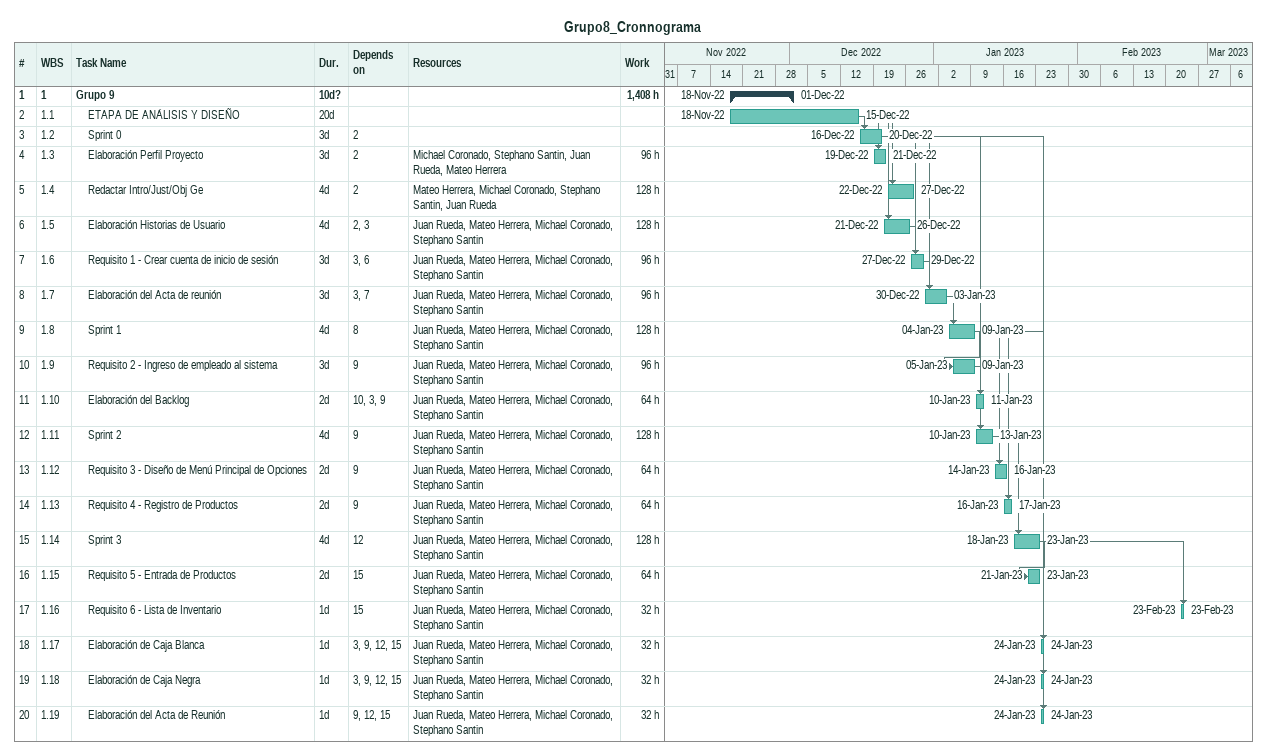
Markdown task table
Grupo8_Cronnograma

| ID | WBS | Task | Duration | Start | Finish | Predecessors | Resources | Work (h) |
|---|---|---|---|---|---|---|---|---|
| 1 | 1 | **Grupo 9** | 10d? | 2022-11-18 | 2022-12-01 |  |  | 1408 |
| 2 | 1.1 | ETAPA DE ANÁLISIS Y DISEÑO | 20d | 2022-11-18 | 2022-12-15 |  |  |  |
| 3 | 1.2 | Sprint 0 | 3d | 2022-12-16 | 2022-12-20 | 2 |  |  |
| 4 | 1.3 | Elaboración Perfil Proyecto | 3d | 2022-12-19 | 2022-12-21 | 2 | Michael Coronado, Stephano Santin, Juan Rueda, Mateo Herrera | 96 |
| 5 | 1.4 | Redactar Intro/Just/Obj Ge | 4d | 2022-12-22 | 2022-12-27 | 2 | Mateo Herrera, Michael Coronado, Stephano Santin, Juan Rueda | 128 |
| 6 | 1.5 | Elaboración Historias de Usuario | 4d | 2022-12-21 | 2022-12-26 | 2, 3 | Juan Rueda, Mateo Herrera, Michael Coronado, Stephano Santin | 128 |
| 7 | 1.6 | Requisito 1 - Crear cuenta de inicio de sesión | 3d | 2022-12-27 | 2022-12-29 | 3, 6 | Juan Rueda, Mateo Herrera, Michael Coronado, Stephano Santin | 96 |
| 8 | 1.7 | Elaboración del Acta de reunión | 3d | 2022-12-30 | 2023-01-03 | 3, 7 | Juan Rueda, Mateo Herrera, Michael Coronado, Stephano Santin | 96 |
| 9 | 1.8 | Sprint 1 | 4d | 2023-01-04 | 2023-01-09 | 8 | Juan Rueda, Mateo Herrera, Michael Coronado, Stephano Santin | 128 |
| 10 | 1.9 | Requisito 2 - Ingreso de empleado al sistema | 3d | 2023-01-05 | 2023-01-09 | 9 | Juan Rueda, Mateo Herrera, Michael Coronado, Stephano Santin | 96 |
| 11 | 1.10 | Elaboración del Backlog | 2d | 2023-01-10 | 2023-01-11 | 10, 3, 9 | Juan Rueda, Mateo Herrera, Michael Coronado, Stephano Santin | 64 |
| 12 | 1.11 | Sprint 2 | 4d | 2023-01-10 | 2023-01-13 | 9 | Juan Rueda, Mateo Herrera, Michael Coronado, Stephano Santin | 128 |
| 13 | 1.12 | Requisito 3 - Diseño de Menú Principal de Opciones | 2d | 2023-01-14 | 2023-01-16 | 9 | Juan Rueda, Mateo Herrera, Michael Coronado, Stephano Santin | 64 |
| 14 | 1.13 | Requisito 4 - Registro de Productos | 2d | 2023-01-16 | 2023-01-17 | 9 | Juan Rueda, Mateo Herrera, Michael Coronado, Stephano Santin | 64 |
| 15 | 1.14 | Sprint 3 | 4d | 2023-01-18 | 2023-01-23 | 12 | Juan Rueda, Mateo Herrera, Michael Coronado, Stephano Santin | 128 |
| 16 | 1.15 | Requisito 5 - Entrada de Productos | 2d | 2023-01-21 | 2023-01-23 | 15 | Juan Rueda, Mateo Herrera, Michael Coronado, Stephano Santin | 64 |
| 17 | 1.16 | Requisito 6 - Lista de Inventario | 1d | 2023-02-23 | 2023-02-23 | 15 | Juan Rueda, Mateo Herrera, Michael Coronado, Stephano Santin | 32 |
| 18 | 1.17 | Elaboración de Caja Blanca | 1d | 2023-01-24 | 2023-01-24 | 3, 9, 12, 15 | Juan Rueda, Mateo Herrera, Michael Coronado, Stephano Santin | 32 |
| 19 | 1.18 | Elaboración de Caja Negra | 1d | 2023-01-24 | 2023-01-24 | 3, 9, 12, 15 | Juan Rueda, Mateo Herrera, Michael Coronado, Stephano Santin | 32 |
| 20 | 1.19 | Elaboración del Acta de Reunión | 1d | 2023-01-24 | 2023-01-24 | 9, 12, 15 | Juan Rueda, Mateo Herrera, Michael Coronado, Stephano Santin | 32 |
